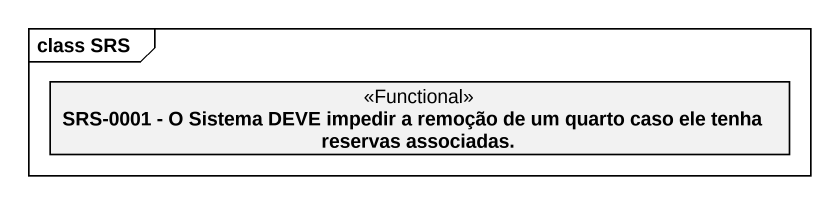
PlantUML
@startuml
mainframe class SRS
hide circle
hide empty members
class "SRS-0001 - O Sistema DEVE impedir a remoção de um quarto caso ele tenha reservas associadas." as SRS_0001_O_Sistema_DEVE <<Functional>>
@enduml
